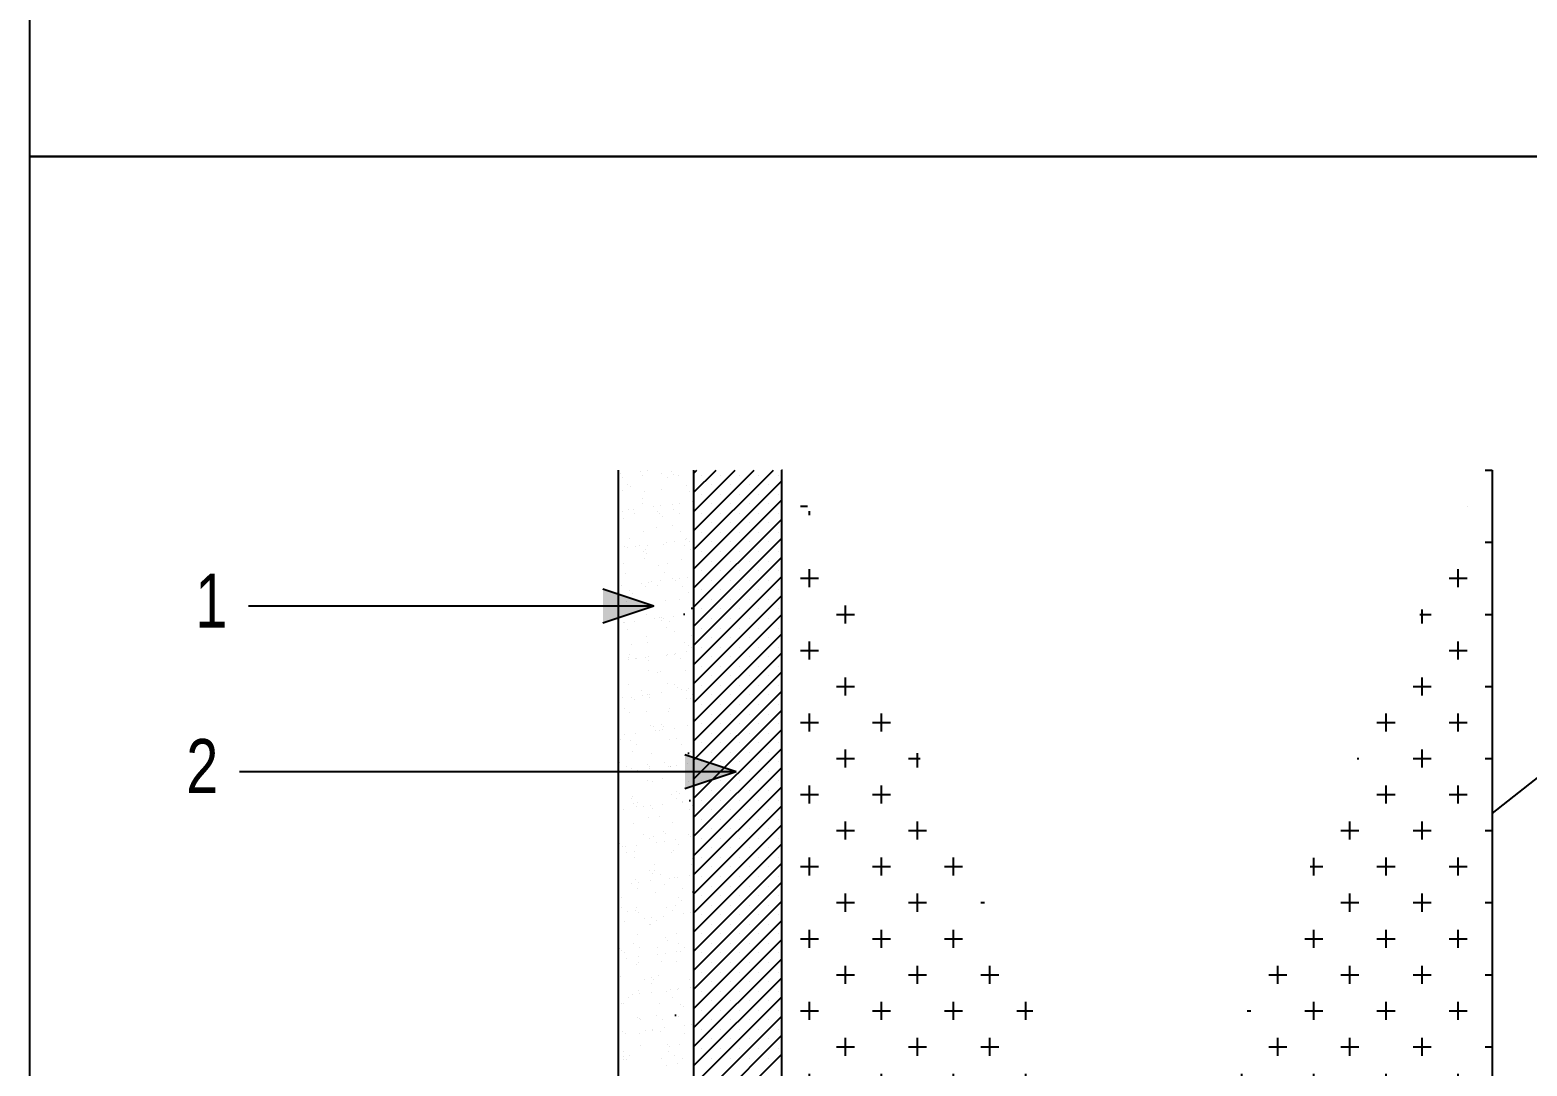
# Model space of a CAD drawing. Header units: millimetres. Extents: x 1051 to 8955, y -738 to 4312.
# Drawn here: x 2607.4 to 2776.7, y 1890.7 to 2007.8 of the extents above; entities that cross this region are included whole.
import ezdxf

# ---------------------------------------------------------------- set-up
doc = ezdxf.new("R2010")
doc.units = ezdxf.units.MM
doc.linetypes.add('DASHED', pattern=[19.05, 12.7, -6.35])
doc.linetypes.add('SOLID_LINE', pattern=[0])
for name, color, linetype in [('AHAT', 3, 'Continuous'), ('KIRMIM', 1, 'Continuous'), ('MIMARI', 2, 'SOLID_LINE'), ('YAZI', 8, 'Continuous')]:
    doc.layers.add(name, color=color, linetype=linetype)
doc.styles.add('2', font='wturkce.shx', dxfattribs={"height": 0.2})

msp = doc.modelspace()

# ---------------------------------------------------------------- hatches: boundary and pattern name
at = {"layer": 'AHAT', "linetype": 'Continuous'}
h = msp.add_hatch(dxfattribs=at)
h.set_pattern_fill('AR-SAND,_I', color=256, scale=8.148699, style=2)
h.set_pattern_definition([(37.5, (-3800.01, -810.432), (-0.513314, 15.701106), [0, -12.386022, 0, -13.852788, 0, -13.241635]), (7.5, (-3800.01, -810.432), (14.42138, 22.99682), [0, -6.681933, 0, -11.163717, 0, -4.278067]), (327.5, (-3810.033, -810.432), (25.376204, 0.046114), [0, -4.07435, 0, -14.667658, 0, -19.149442]), (317.5, (-3810.033, -810.432), (24.49602, 7.151914), [0, -2.037175, 0, -9.615464, 0, -11.000743])])
edge = h.paths.add_edge_path()
edge.add_line((2673.89, 1782.02), (2682.42, 1782.02))
edge.add_line((2665.54, 1791.77), (2665.54, 1782.02))
edge.add_line((2665.54, 1791.77), (2673.89, 1791.77))
edge.add_line((2673.89, 1966.67), (2682.42, 1966.67))
edge.add_line((2665.54, 1782.02), (2673.89, 1782.02))
edge.add_line((2673.89, 1966.67), (2673.89, 1782.02))
edge.add_line((2682.42, 1966.67), (2682.42, 1782.25))
at = {"layer": 'KIRMIM', "linetype": 'Continuous'}
h = msp.add_hatch(dxfattribs=at)
h.set_pattern_fill('CROSS,_I', color=256, scale=16.297397, style=2)
h.set_pattern_definition([(0, (-3800.01, -816.589), (4.0743493, 4.0743493), [2.0371747, -6.111524]), (90, (-3798.9914, -817.6075), (-4.0743493, 4.0743493), [2.0371747, -6.111524])])
edge = h.paths.add_edge_path()
edge.add_line((2772.73, 1960.51), (2772.73, 1780.62))
edge.add_line((2692.36, 1960.51), (2692.36, 1776.09))
at = {"layer": 'MIMARI', "linetype": 'Continuous'}
for points in [[(2672.16, 1944.59), (2672.16, 1940.74), (2677.93, 1942.66)], [(2681.43, 1925.88), (2681.43, 1922.03), (2687.21, 1923.95)]]:
    msp.add_hatch(color=256, dxfattribs=at).paths.add_polyline_path(points)

# ---------------------------------------------------------------- linework, layer by layer
at = {"layer": 'AHAT', "linetype": 'Continuous'}
for q in [(2796.41, 1937.95), (2772.73, 1720.41)]:
    msp.add_line((2772.73, 1919.22), q, dxfattribs=at)
at = {"layer": 'KIRMIM', "linetype": 'DASHED', "ltscale": 100}
for p, q in [((2673.89, 1958.04), (2673.89, 1782.02)), ((2682.42, 1958.04), (2682.42, 1782.25))]:
    msp.add_line(p, q, dxfattribs=at)
at = {"layer": 'MIMARI', "linetype": 'Continuous'}
for p, q in [((2674.14, 1957.62), (2674.14, 1957.62)), ((2674.4, 1957.21), (2674.4, 1957.21)), ((2676.36, 1957.92), (2676.36, 1957.92)), ((2676.58, 1957.44), (2676.58, 1957.44)), ((2677.21, 1958.03), (2677.21, 1958.03)), ((2678.78, 1957.66), (2678.78, 1957.66)), ((2679.47, 1957.22), (2679.47, 1957.22)), ((2679.86, 1957.87), (2679.86, 1957.87)), ((2680.16, 1957.6), (2680.16, 1957.6)), ((2680.75, 1957.42), (2680.75, 1957.42)), ((2682.42, 1955.51), (2684.95, 1958.04)), ((2682.42, 1953.35), (2687.12, 1958.04)), ((2682.42, 1951.19), (2689.28, 1958.04)), ((2682.42, 1949.03), (2691.44, 1958.04)), ((2682.42, 1957.67), (2682.79, 1958.04)), ((2683.32, 1957.49), (2683.32, 1957.49)), ((2685.48, 1957.49), (2685.48, 1957.49)), ((2687.64, 1957.49), (2687.64, 1957.49)), ((2689.8, 1957.49), (2689.8, 1957.49)), ((2691.96, 1957.49), (2691.96, 1957.49)), ((2772.73, 1958.04), (2772.73, 1786.78)), ((2674.38, 1955.75), (2674.38, 1955.75)), ((2674.96, 1956.44), (2674.96, 1956.44)), ((2675.26, 1956.17), (2675.26, 1956.17)), ((2676.87, 1955.63), (2676.87, 1955.63)), ((2678.78, 1955.91), (2678.78, 1955.91)), ((2681.57, 1956.3), (2681.57, 1956.3)), ((2681.95, 1955.64), (2681.95, 1955.64)), ((2682.42, 1946.87), (2692.36, 1956.8)), ((2684.4, 1956.41), (2684.4, 1956.41)), ((2686.56, 1956.41), (2686.56, 1956.41)), ((2688.72, 1956.41), (2688.72, 1956.41)), ((2690.88, 1956.41), (2690.88, 1956.41)), ((2676.67, 1954.87), (2676.67, 1954.87)), ((2676.68, 1954.3), (2676.68, 1954.3)), ((2677.86, 1953.89), (2677.86, 1953.89)), ((2678.71, 1954.01), (2678.71, 1954.01)), ((2680.03, 1954.18), (2680.03, 1954.18)), ((2680.85, 1954.28), (2680.85, 1954.28)), ((2682.25, 1954.47), (2682.25, 1954.47)), ((2682.42, 1944.71), (2692.36, 1954.64)), ((2683.32, 1955.33), (2683.32, 1955.33)), ((2684.4, 1954.25), (2684.4, 1954.25)), ((2685.48, 1955.33), (2685.48, 1955.33)), ((2686.56, 1954.25), (2686.56, 1954.25)), ((2687.64, 1955.33), (2687.64, 1955.33)), ((2688.72, 1954.25), (2688.72, 1954.25)), ((2689.8, 1955.33), (2689.8, 1955.33)), ((2690.88, 1954.25), (2690.88, 1954.25)), ((2691.96, 1955.33), (2691.96, 1955.33)), ((2674.32, 1953.43), (2674.32, 1953.43)), ((2674.48, 1952.61), (2674.48, 1952.61)), ((2675.02, 1953.57), (2675.02, 1953.57)), ((2675.65, 1953.6), (2675.65, 1953.6)), ((2675.71, 1953.13), (2675.71, 1953.13)), ((2678.3, 1953.38), (2678.3, 1953.38)), ((2678.6, 1953.11), (2678.6, 1953.11)), ((2678.89, 1952.77), (2678.89, 1952.77)), ((2680.1, 1953.58), (2680.1, 1953.58)), ((2680.79, 1953.14), (2680.79, 1953.14)), ((2682.42, 1942.55), (2692.36, 1952.48)), ((2683.32, 1953.17), (2683.32, 1953.17)), ((2684.4, 1952.09), (2684.4, 1952.09)), ((2685.48, 1953.17), (2685.48, 1953.17)), ((2686.56, 1952.09), (2686.56, 1952.09)), ((2687.64, 1953.17), (2687.64, 1953.17)), ((2688.72, 1952.09), (2688.72, 1952.09)), ((2689.8, 1953.17), (2689.8, 1953.17)), ((2690.88, 1952.09), (2690.88, 1952.09)), ((2691.96, 1953.17), (2691.96, 1953.17)), ((2675.12, 1950.38), (2675.12, 1950.38)), ((2676.79, 1951.16), (2676.79, 1951.16)), ((2678.19, 1951.55), (2678.19, 1951.55)), ((2680.01, 1951.81), (2680.01, 1951.81)), ((2680.95, 1951.14), (2680.95, 1951.14)), ((2683.32, 1951.01), (2683.32, 1951.01)), ((2685.48, 1951.01), (2685.48, 1951.01)), ((2687.64, 1951.01), (2687.64, 1951.01)), ((2689.8, 1951.01), (2689.8, 1951.01)), ((2691.96, 1951.01), (2691.96, 1951.01)), ((2674.59, 1949.47), (2674.59, 1949.47)), ((2674.98, 1949.29), (2674.98, 1949.29)), ((2675.82, 1949.41), (2675.82, 1949.41)), ((2676.34, 1949.49), (2676.34, 1949.49)), ((2676.74, 1948.89), (2676.74, 1948.89)), ((2677.03, 1949.05), (2677.03, 1949.05)), ((2677.15, 1949.58), (2677.15, 1949.58)), ((2678.99, 1949.63), (2678.99, 1949.63)), ((2679.36, 1949.87), (2679.36, 1949.87)), ((2680.21, 1949.98), (2680.21, 1949.98)), ((2681.42, 1949.5), (2681.42, 1949.5)), ((2681.54, 1950.16), (2681.54, 1950.16)), ((2681.64, 1950.32), (2681.64, 1950.32)), ((2681.94, 1950.04), (2681.94, 1950.04)), ((2682.1, 1949.06), (2682.1, 1949.06)), ((2682.42, 1940.38), (2692.36, 1950.32)), ((2683.32, 1948.85), (2683.32, 1948.85)), ((2684.4, 1949.93), (2684.4, 1949.93)), ((2685.48, 1948.85), (2685.48, 1948.85)), ((2686.56, 1949.93), (2686.56, 1949.93)), ((2687.64, 1948.85), (2687.64, 1948.85)), ((2688.72, 1949.93), (2688.72, 1949.93)), ((2689.8, 1948.85), (2689.8, 1948.85)), ((2690.88, 1949.93), (2690.88, 1949.93)), ((2691.96, 1948.85), (2691.96, 1948.85)), ((2674.43, 1947.46), (2674.43, 1947.46)), ((2676.89, 1948.02), (2676.89, 1948.02)), ((2677.04, 1948.61), (2677.04, 1948.61)), ((2678.46, 1947.32), (2678.46, 1947.32)), ((2679.5, 1947.47), (2679.5, 1947.47)), ((2681.06, 1948), (2681.06, 1948)), ((2682.42, 1938.22), (2692.36, 1948.16)), ((2684.4, 1947.77), (2684.4, 1947.77)), ((2686.56, 1947.77), (2686.56, 1947.77)), ((2688.72, 1947.77), (2688.72, 1947.77)), ((2690.88, 1947.77), (2690.88, 1947.77)), ((2674.69, 1946.33), (2674.69, 1946.33)), ((2677.33, 1945.38), (2677.33, 1945.38)), ((2677.66, 1945.41), (2677.66, 1945.41)), ((2678.65, 1945.56), (2678.65, 1945.56)), ((2679.09, 1946.49), (2679.09, 1946.49)), ((2680.08, 1945.83), (2680.08, 1945.83)), ((2680.38, 1945.55), (2680.38, 1945.55)), ((2680.87, 1945.85), (2680.87, 1945.85)), ((2681.71, 1945.96), (2681.71, 1945.96)), ((2682.42, 1936.06), (2692.36, 1946)), ((2683.32, 1946.69), (2683.32, 1946.69)), ((2684.4, 1945.6), (2684.4, 1945.6)), ((2685.48, 1946.69), (2685.48, 1946.69)), ((2686.56, 1945.6), (2686.56, 1945.6)), ((2687.64, 1946.69), (2687.64, 1946.69)), ((2688.72, 1945.6), (2688.72, 1945.6)), ((2689.8, 1946.69), (2689.8, 1946.69)), ((2690.88, 1945.6), (2690.88, 1945.6)), ((2691.96, 1946.69), (2691.96, 1946.69)), ((2677.93, 1942.66), (2672.16, 1944.59)), ((2674.27, 1944.98), (2674.27, 1944.98)), ((2675.18, 1944.4), (2675.18, 1944.4)), ((2675.48, 1944.12), (2675.48, 1944.12)), ((2676.48, 1945.27), (2676.48, 1945.27)), ((2676.99, 1944.88), (2676.99, 1944.88)), ((2678.34, 1944.97), (2678.34, 1944.97)), ((2681.16, 1944.86), (2681.16, 1944.86)), ((2681.8, 1944.25), (2681.8, 1944.25)), ((2682.42, 1933.9), (2692.36, 1943.84)), ((2683.32, 1944.52), (2683.32, 1944.52)), ((2685.48, 1944.52), (2685.48, 1944.52)), ((2687.64, 1944.52), (2687.64, 1944.52)), ((2689.8, 1944.52), (2689.8, 1944.52)), ((2691.96, 1944.52), (2691.96, 1944.52)), ((2677.93, 1942.66), (2632.07, 1942.66)), ((2677.93, 1942.66), (2672.16, 1940.74)), ((2674.79, 1943.19), (2674.79, 1943.19)), ((2675.74, 1943.38), (2675.74, 1943.38)), ((2676.9, 1942.82), (2676.9, 1942.82)), ((2679.19, 1943.35), (2679.19, 1943.35)), ((2680.82, 1943.39), (2680.82, 1943.39)), ((2683.32, 1942.36), (2683.32, 1942.36)), ((2684.4, 1943.44), (2684.4, 1943.44)), ((2685.48, 1942.36), (2685.48, 1942.36)), ((2686.56, 1943.44), (2686.56, 1943.44)), ((2687.64, 1942.36), (2687.64, 1942.36)), ((2688.72, 1943.44), (2688.72, 1943.44)), ((2689.8, 1942.36), (2689.8, 1942.36)), ((2690.88, 1943.44), (2690.88, 1943.44)), ((2691.96, 1942.36), (2691.96, 1942.36)), ((2673.9, 1941.32), (2673.9, 1941.32)), ((2674.44, 1940.78), (2674.44, 1940.78)), ((2674.59, 1940.88), (2674.59, 1940.88)), ((2675.77, 1940.96), (2675.77, 1940.96)), ((2677.09, 1941.74), (2677.09, 1941.74)), ((2677.98, 1941.25), (2677.98, 1941.25)), ((2678.52, 1941.34), (2678.52, 1941.34)), ((2678.82, 1941.06), (2678.82, 1941.06)), ((2678.83, 1941.36), (2678.83, 1941.36)), ((2678.97, 1941.32), (2678.97, 1941.32)), ((2679.66, 1940.89), (2679.66, 1940.89)), ((2680.15, 1941.54), (2680.15, 1941.54)), ((2681.26, 1941.72), (2681.26, 1941.72)), ((2682.37, 1941.83), (2682.37, 1941.83)), ((2682.42, 1931.74), (2692.36, 1941.68)), ((2684.4, 1941.28), (2684.4, 1941.28)), ((2686.56, 1941.28), (2686.56, 1941.28)), ((2688.72, 1941.28), (2688.72, 1941.28)), ((2690.88, 1941.28), (2690.88, 1941.28)), ((2673.92, 1939.63), (2673.92, 1939.63)), ((2674.9, 1940.05), (2674.9, 1940.05)), ((2677.06, 1939.3), (2677.06, 1939.3)), ((2677.2, 1938.59), (2677.2, 1938.59)), ((2679.3, 1940.21), (2679.3, 1940.21)), ((2680.24, 1939.76), (2680.24, 1939.76)), ((2681.36, 1938.57), (2681.36, 1938.57)), ((2682.13, 1939.31), (2682.13, 1939.31)), ((2682.42, 1929.58), (2692.36, 1939.52)), ((2683.32, 1940.2), (2683.32, 1940.2)), ((2684.4, 1939.12), (2684.4, 1939.12)), ((2685.48, 1940.2), (2685.48, 1940.2)), ((2686.56, 1939.12), (2686.56, 1939.12)), ((2687.64, 1940.2), (2687.64, 1940.2)), ((2688.72, 1939.12), (2688.72, 1939.12)), ((2689.8, 1940.2), (2689.8, 1940.2)), ((2690.88, 1939.12), (2690.88, 1939.12)), ((2691.96, 1940.2), (2691.96, 1940.2)), ((2675, 1936.91), (2675, 1936.91)), ((2675.21, 1937.23), (2675.21, 1937.23)), ((2675.34, 1938.33), (2675.34, 1938.33)), ((2676.96, 1936.85), (2676.96, 1936.85)), ((2677.27, 1936.94), (2677.27, 1936.94)), ((2679.4, 1937.07), (2679.4, 1937.07)), ((2679.48, 1937.23), (2679.48, 1937.23)), ((2680.29, 1937.24), (2680.29, 1937.24)), ((2680.33, 1937.34), (2680.33, 1937.34)), ((2681.66, 1937.51), (2681.66, 1937.51)), ((2681.86, 1938.28), (2681.86, 1938.28)), ((2682.16, 1938), (2682.16, 1938)), ((2682.42, 1927.42), (2692.36, 1937.36)), ((2683.32, 1938.04), (2683.32, 1938.04)), ((2684.4, 1936.96), (2684.4, 1936.96)), ((2685.48, 1938.04), (2685.48, 1938.04)), ((2686.56, 1936.96), (2686.56, 1936.96)), ((2687.64, 1938.04), (2687.64, 1938.04)), ((2688.72, 1936.96), (2688.72, 1936.96)), ((2689.8, 1938.04), (2689.8, 1938.04)), ((2690.88, 1936.96), (2690.88, 1936.96)), ((2691.96, 1938.04), (2691.96, 1938.04)), ((2675.1, 1936.65), (2675.1, 1936.65)), ((2675.9, 1936.8), (2675.9, 1936.8)), ((2675.95, 1936.76), (2675.95, 1936.76)), ((2677.26, 1936.57), (2677.26, 1936.57)), ((2677.3, 1935.45), (2677.3, 1935.45)), ((2678.38, 1935.22), (2678.38, 1935.22)), ((2678.68, 1935.27), (2678.68, 1935.27)), ((2680.98, 1936.81), (2680.98, 1936.81)), ((2681.47, 1935.43), (2681.47, 1935.43)), ((2682.42, 1925.26), (2692.36, 1935.2)), ((2683.32, 1935.88), (2683.32, 1935.88)), ((2685.48, 1935.88), (2685.48, 1935.88)), ((2687.64, 1935.88), (2687.64, 1935.88)), ((2689.8, 1935.88), (2689.8, 1935.88)), ((2691.96, 1935.88), (2691.96, 1935.88)), ((2675.1, 1933.77), (2675.1, 1933.77)), ((2679.5, 1933.93), (2679.5, 1933.93)), ((2680.3, 1933.79), (2680.3, 1933.79)), ((2680.6, 1933.51), (2680.6, 1933.51)), ((2683.32, 1933.72), (2683.32, 1933.72)), ((2684.4, 1934.8), (2684.4, 1934.8)), ((2685.48, 1933.72), (2685.48, 1933.72)), ((2686.56, 1934.8), (2686.56, 1934.8)), ((2687.64, 1933.72), (2687.64, 1933.72)), ((2688.72, 1934.8), (2688.72, 1934.8)), ((2689.8, 1933.72), (2689.8, 1933.72)), ((2690.88, 1934.8), (2690.88, 1934.8)), ((2691.96, 1933.72), (2691.96, 1933.72)), ((2674.39, 1932.34), (2674.39, 1932.34)), ((2675.4, 1932.36), (2675.4, 1932.36)), ((2675.7, 1932.08), (2675.7, 1932.08)), ((2676.53, 1933.15), (2676.53, 1933.15)), ((2676.6, 1932.63), (2676.6, 1932.63)), ((2677.22, 1932.72), (2677.22, 1932.72)), ((2677.4, 1932.31), (2677.4, 1932.31)), ((2677.45, 1932.74), (2677.45, 1932.74)), ((2678.77, 1932.92), (2678.77, 1932.92)), ((2680.99, 1933.21), (2680.99, 1933.21)), ((2681.57, 1932.29), (2681.57, 1932.29)), ((2681.61, 1933.16), (2681.61, 1933.16)), ((2681.84, 1933.32), (2681.84, 1933.32)), ((2682.02, 1932.21), (2682.02, 1932.21)), ((2682.29, 1932.72), (2682.29, 1932.72)), ((2682.42, 1923.1), (2692.36, 1933.03)), ((2684.4, 1932.64), (2684.4, 1932.64)), ((2686.56, 1932.64), (2686.56, 1932.64)), ((2688.72, 1932.64), (2688.72, 1932.64)), ((2690.88, 1932.64), (2690.88, 1932.64)), ((2674.62, 1931.13), (2674.62, 1931.13)), ((2675.2, 1930.63), (2675.2, 1930.63)), ((2677.12, 1930.78), (2677.12, 1930.78)), ((2679.6, 1930.79), (2679.6, 1930.79)), ((2679.69, 1931.14), (2679.69, 1931.14)), ((2682.42, 1920.94), (2692.36, 1930.87)), ((2683.32, 1931.56), (2683.32, 1931.56)), ((2684.4, 1930.48), (2684.4, 1930.48)), ((2685.48, 1931.56), (2685.48, 1931.56)), ((2686.56, 1930.48), (2686.56, 1930.48)), ((2687.64, 1931.56), (2687.64, 1931.56)), ((2688.72, 1930.48), (2688.72, 1930.48)), ((2689.8, 1931.56), (2689.8, 1931.56)), ((2690.88, 1930.48), (2690.88, 1930.48)), ((2691.96, 1931.56), (2691.96, 1931.56)), ((2677.5, 1929.17), (2677.5, 1929.17)), ((2677.85, 1929.07), (2677.85, 1929.07)), ((2678.1, 1928.61), (2678.1, 1928.61)), ((2678.53, 1928.63), (2678.53, 1928.63)), ((2678.74, 1929.29), (2678.74, 1929.29)), ((2678.95, 1928.72), (2678.95, 1928.72)), ((2679.04, 1929.02), (2679.04, 1929.02)), ((2680.28, 1928.89), (2680.28, 1928.89)), ((2681.67, 1929.15), (2681.67, 1929.15)), ((2682.42, 1918.78), (2692.36, 1928.71)), ((2683.32, 1929.4), (2683.32, 1929.4)), ((2685.48, 1929.4), (2685.48, 1929.4)), ((2687.64, 1929.4), (2687.64, 1929.4)), ((2689.8, 1929.4), (2689.8, 1929.4)), ((2691.96, 1929.4), (2691.96, 1929.4)), ((2674.14, 1927.59), (2674.14, 1927.59)), ((2674.56, 1928.14), (2674.56, 1928.14)), ((2675.31, 1927.49), (2675.31, 1927.49)), ((2675.89, 1928.32), (2675.89, 1928.32)), ((2675.93, 1927.05), (2675.93, 1927.05)), ((2679.71, 1927.65), (2679.71, 1927.65)), ((2680.46, 1927.72), (2680.46, 1927.72)), ((2681.01, 1927.06), (2681.01, 1927.06)), ((2683.32, 1927.24), (2683.32, 1927.24)), ((2684.4, 1928.32), (2684.4, 1928.32)), ((2685.48, 1927.24), (2685.48, 1927.24)), ((2686.56, 1928.32), (2686.56, 1928.32)), ((2687.64, 1927.24), (2687.64, 1927.24)), ((2688.72, 1928.32), (2688.72, 1928.32)), ((2689.8, 1927.24), (2689.8, 1927.24)), ((2690.88, 1928.32), (2690.88, 1928.32)), ((2691.96, 1927.24), (2691.96, 1927.24)), ((2674.09, 1924.98), (2674.09, 1924.98)), ((2675.56, 1926.29), (2675.56, 1926.29)), ((2677.61, 1926.03), (2677.61, 1926.03)), ((2679.16, 1924.99), (2679.16, 1924.99)), ((2687.21, 1923.95), (2681.43, 1925.88)), ((2681.78, 1926.01), (2681.78, 1926.01)), ((2682.08, 1926.23), (2682.08, 1926.23)), ((2682.38, 1925.96), (2682.38, 1925.96)), ((2682.42, 1916.62), (2692.36, 1926.55)), ((2683.32, 1925.08), (2683.32, 1925.08)), ((2684.4, 1926.16), (2684.4, 1926.16)), ((2685.48, 1925.08), (2685.48, 1925.08)), ((2686.56, 1926.16), (2686.56, 1926.16)), ((2687.64, 1925.08), (2687.64, 1925.08)), ((2688.72, 1926.16), (2688.72, 1926.16)), ((2689.8, 1925.08), (2689.8, 1925.08)), ((2690.88, 1926.16), (2690.88, 1926.16)), ((2691.96, 1925.08), (2691.96, 1925.08)), ((2687.21, 1923.95), (2631.05, 1923.95)), ((2674.78, 1924.54), (2674.78, 1924.54)), ((2675.22, 1924.01), (2675.22, 1924.01)), ((2675.41, 1924.35), (2675.41, 1924.35)), ((2676.07, 1924.12), (2676.07, 1924.12)), ((2677.18, 1924.8), (2677.18, 1924.8)), ((2677.39, 1924.29), (2677.39, 1924.29)), ((2677.48, 1924.53), (2677.48, 1924.53)), ((2679.61, 1924.59), (2679.61, 1924.59)), ((2679.81, 1924.51), (2679.81, 1924.51)), ((2679.85, 1924.55), (2679.85, 1924.55)), ((2680.45, 1924.7), (2680.45, 1924.7)), ((2687.21, 1923.95), (2681.43, 1922.03)), ((2681.78, 1924.87), (2681.78, 1924.87)), ((2682.42, 1914.46), (2692.36, 1924.39)), ((2684.4, 1924), (2684.4, 1924)), ((2686.56, 1924), (2686.56, 1924)), ((2688.72, 1924), (2688.72, 1924)), ((2690.88, 1924), (2690.88, 1924)), ((2674, 1921.8), (2674, 1921.8)), ((2677.25, 1922.97), (2677.25, 1922.97)), ((2677.71, 1922.89), (2677.71, 1922.89)), ((2678.9, 1923.23), (2678.9, 1923.23)), ((2680.52, 1921.74), (2680.52, 1921.74)), ((2681.88, 1922.87), (2681.88, 1922.87)), ((2682.32, 1922.98), (2682.32, 1922.98)), ((2682.42, 1912.29), (2692.36, 1922.23)), ((2683.32, 1922.92), (2683.32, 1922.92)), ((2684.4, 1921.84), (2684.4, 1921.84)), ((2685.48, 1922.92), (2685.48, 1922.92)), ((2686.56, 1921.84), (2686.56, 1921.84)), ((2687.64, 1922.92), (2687.64, 1922.92)), ((2688.72, 1921.84), (2688.72, 1921.84)), ((2689.8, 1922.92), (2689.8, 1922.92)), ((2690.88, 1921.84), (2690.88, 1921.84)), ((2691.96, 1922.92), (2691.96, 1922.92)), ((2675.4, 1920.9), (2675.4, 1920.9)), ((2675.51, 1921.21), (2675.51, 1921.21)), ((2675.62, 1920.31), (2675.62, 1920.31)), ((2675.92, 1920.04), (2675.92, 1920.04)), ((2676.09, 1920.46), (2676.09, 1920.46)), ((2676.72, 1919.99), (2676.72, 1919.99)), ((2677.57, 1920.1), (2677.57, 1920.1)), ((2678.89, 1920.27), (2678.89, 1920.27)), ((2679.91, 1921.37), (2679.91, 1921.37)), ((2680.48, 1920.91), (2680.48, 1920.91)), ((2680.82, 1921.47), (2680.82, 1921.47)), ((2681.11, 1920.56), (2681.11, 1920.56)), ((2681.17, 1920.47), (2681.17, 1920.47)), ((2681.96, 1920.68), (2681.96, 1920.68)), ((2682.24, 1920.17), (2682.24, 1920.17)), ((2682.42, 1910.13), (2692.36, 1920.07)), ((2683.32, 1920.76), (2683.32, 1920.76)), ((2685.48, 1920.76), (2685.48, 1920.76)), ((2687.64, 1920.76), (2687.64, 1920.76)), ((2689.8, 1920.76), (2689.8, 1920.76)), ((2691.96, 1920.76), (2691.96, 1920.76)), ((2674.51, 1919.7), (2674.51, 1919.7)), ((2677.34, 1918.74), (2677.34, 1918.74)), ((2677.81, 1919.75), (2677.81, 1919.75)), ((2678.57, 1918.89), (2678.57, 1918.89)), ((2680.02, 1918.23), (2680.02, 1918.23)), ((2681.98, 1919.73), (2681.98, 1919.73)), ((2683.32, 1918.6), (2683.32, 1918.6)), ((2684.4, 1919.68), (2684.4, 1919.68)), ((2685.48, 1918.6), (2685.48, 1918.6)), ((2686.56, 1919.68), (2686.56, 1919.68)), ((2687.64, 1918.6), (2687.64, 1918.6)), ((2688.72, 1919.68), (2688.72, 1919.68)), ((2689.8, 1918.6), (2689.8, 1918.6)), ((2690.88, 1919.68), (2690.88, 1919.68)), ((2691.96, 1918.6), (2691.96, 1918.6)), ((2675.61, 1918.07), (2675.61, 1918.07)), ((2676.72, 1916.82), (2676.72, 1916.82)), ((2677.91, 1916.61), (2677.91, 1916.61)), ((2678.96, 1917.25), (2678.96, 1917.25)), ((2679.26, 1916.98), (2679.26, 1916.98)), ((2681.8, 1916.83), (2681.8, 1916.83)), ((2682.08, 1916.59), (2682.08, 1916.59)), ((2682.42, 1907.97), (2692.36, 1917.91)), ((2684.4, 1917.52), (2684.4, 1917.52)), ((2686.56, 1917.52), (2686.56, 1917.52)), ((2688.72, 1917.52), (2688.72, 1917.52)), ((2690.88, 1917.52), (2690.88, 1917.52)), ((2674.07, 1915.82), (2674.07, 1915.82)), ((2674.37, 1915.55), (2674.37, 1915.55)), ((2674.68, 1915.5), (2674.68, 1915.5)), ((2675.72, 1914.93), (2675.72, 1914.93)), ((2676.01, 1915.67), (2676.01, 1915.67)), ((2677.41, 1916.38), (2677.41, 1916.38)), ((2678.22, 1915.96), (2678.22, 1915.96)), ((2679.07, 1916.08), (2679.07, 1916.08)), ((2680.12, 1915.09), (2680.12, 1915.09)), ((2680.4, 1916.25), (2680.4, 1916.25)), ((2680.68, 1915.68), (2680.68, 1915.68)), ((2682.42, 1905.81), (2692.36, 1915.75)), ((2683.32, 1916.43), (2683.32, 1916.43)), ((2684.4, 1915.35), (2684.4, 1915.35)), ((2685.48, 1916.43), (2685.48, 1916.43)), ((2686.56, 1915.35), (2686.56, 1915.35)), ((2687.64, 1916.43), (2687.64, 1916.43)), ((2688.72, 1915.35), (2688.72, 1915.35)), ((2689.8, 1916.43), (2689.8, 1916.43)), ((2690.88, 1915.35), (2690.88, 1915.35)), ((2691.96, 1916.43), (2691.96, 1916.43)), ((2674.81, 1914.8), (2674.81, 1914.8)), ((2675.78, 1914.25), (2675.78, 1914.25)), ((2678.02, 1913.47), (2678.02, 1913.47)), ((2679.88, 1914.81), (2679.88, 1914.81)), ((2682.19, 1913.45), (2682.19, 1913.45)), ((2682.3, 1914.19), (2682.3, 1914.19)), ((2682.42, 1903.65), (2692.36, 1913.59)), ((2683.32, 1914.27), (2683.32, 1914.27)), ((2684.4, 1913.19), (2684.4, 1913.19)), ((2685.48, 1914.27), (2685.48, 1914.27)), ((2686.56, 1913.19), (2686.56, 1913.19)), ((2687.64, 1914.27), (2687.64, 1914.27)), ((2688.72, 1913.19), (2688.72, 1913.19)), ((2689.8, 1914.27), (2689.8, 1914.27)), ((2690.88, 1913.19), (2690.88, 1913.19)), ((2691.96, 1914.27), (2691.96, 1914.27)), ((2675.82, 1911.79), (2675.82, 1911.79)), ((2676.19, 1911.48), (2676.19, 1911.48)), ((2677.41, 1912.76), (2677.41, 1912.76)), ((2677.51, 1911.65), (2677.51, 1911.65)), ((2677.71, 1912.48), (2677.71, 1912.48)), ((2678.04, 1912.74), (2678.04, 1912.74)), ((2678.72, 1912.3), (2678.72, 1912.3)), ((2679.73, 1911.94), (2679.73, 1911.94)), ((2680.22, 1911.95), (2680.22, 1911.95)), ((2680.57, 1912.05), (2680.57, 1912.05)), ((2681.9, 1912.23), (2681.9, 1912.23)), ((2682.42, 1901.49), (2692.36, 1911.43)), ((2683.32, 1912.11), (2683.32, 1912.11)), ((2685.48, 1912.11), (2685.48, 1912.11)), ((2687.64, 1912.11), (2687.64, 1912.11)), ((2689.8, 1912.11), (2689.8, 1912.11)), ((2691.96, 1912.11), (2691.96, 1912.11)), ((2674.22, 1909.75), (2674.22, 1909.75)), ((2675.34, 1911.37), (2675.34, 1911.37)), ((2676.12, 1910.72), (2676.12, 1910.72)), ((2678.12, 1910.33), (2678.12, 1910.33)), ((2679.12, 1911.19), (2679.12, 1911.19)), ((2681.2, 1910.73), (2681.2, 1910.73)), ((2682.29, 1910.31), (2682.29, 1910.31)), ((2683.32, 1909.95), (2683.32, 1909.95)), ((2684.4, 1911.03), (2684.4, 1911.03)), ((2685.48, 1909.95), (2685.48, 1909.95)), ((2686.56, 1911.03), (2686.56, 1911.03)), ((2687.64, 1909.95), (2687.64, 1909.95)), ((2688.72, 1911.03), (2688.72, 1911.03)), ((2689.8, 1909.95), (2689.8, 1909.95)), ((2690.88, 1911.03), (2690.88, 1911.03)), ((2691.96, 1909.95), (2691.96, 1909.95)), ((2674.28, 1908.65), (2674.28, 1908.65)), ((2674.96, 1908.21), (2674.96, 1908.21)), ((2675.85, 1908.27), (2675.85, 1908.27)), ((2675.92, 1908.65), (2675.92, 1908.65)), ((2679.35, 1908.66), (2679.35, 1908.66)), ((2680.04, 1908.22), (2680.04, 1908.22)), ((2680.32, 1908.8), (2680.32, 1908.8)), ((2680.75, 1909.7), (2680.75, 1909.7)), ((2681.05, 1909.42), (2681.05, 1909.42)), ((2682.42, 1899.33), (2692.36, 1909.27)), ((2684.4, 1908.87), (2684.4, 1908.87)), ((2686.56, 1908.87), (2686.56, 1908.87)), ((2688.72, 1908.87), (2688.72, 1908.87)), ((2690.88, 1908.87), (2690.88, 1908.87)), ((2673.96, 1907.14), (2673.96, 1907.14)), ((2674.63, 1907.05), (2674.63, 1907.05)), ((2676.15, 1907.99), (2676.15, 1907.99)), ((2676.84, 1907.34), (2676.84, 1907.34)), ((2677.44, 1906.63), (2677.44, 1906.63)), ((2677.56, 1906.69), (2677.56, 1906.69)), ((2677.69, 1907.46), (2677.69, 1907.46)), ((2678.22, 1907.19), (2678.22, 1907.19)), ((2679.02, 1907.63), (2679.02, 1907.63)), ((2681.23, 1907.92), (2681.23, 1907.92)), ((2682.08, 1908.03), (2682.08, 1908.03)), ((2682.39, 1907.17), (2682.39, 1907.17)), ((2682.42, 1897.17), (2692.36, 1907.11)), ((2683.32, 1907.79), (2683.32, 1907.79)), ((2684.4, 1906.71), (2684.4, 1906.71)), ((2685.48, 1907.79), (2685.48, 1907.79)), ((2686.56, 1906.71), (2686.56, 1906.71)), ((2687.64, 1907.79), (2687.64, 1907.79)), ((2688.72, 1906.71), (2688.72, 1906.71)), ((2689.8, 1907.79), (2689.8, 1907.79)), ((2690.88, 1906.71), (2690.88, 1906.71)), ((2691.96, 1907.79), (2691.96, 1907.79)), ((2676.02, 1905.51), (2676.02, 1905.51)), ((2679.19, 1905.21), (2679.19, 1905.21)), ((2679.49, 1904.93), (2679.49, 1904.93)), ((2680.43, 1905.66), (2680.43, 1905.66)), ((2682.42, 1895.01), (2692.36, 1904.94)), ((2683.32, 1905.63), (2683.32, 1905.63)), ((2685.48, 1905.63), (2685.48, 1905.63)), ((2687.64, 1905.63), (2687.64, 1905.63)), ((2689.8, 1905.63), (2689.8, 1905.63)), ((2691.96, 1905.63), (2691.96, 1905.63)), ((2674.06, 1904), (2674.06, 1904)), ((2674.29, 1903.78), (2674.29, 1903.78)), ((2674.59, 1903.5), (2674.59, 1903.5)), ((2675.59, 1904.57), (2675.59, 1904.57)), ((2676.13, 1903.03), (2676.13, 1903.03)), ((2676.28, 1904.13), (2676.28, 1904.13)), ((2678.33, 1904.05), (2678.33, 1904.05)), ((2678.34, 1903.32), (2678.34, 1903.32)), ((2679.19, 1903.43), (2679.19, 1903.43)), ((2680.52, 1903.61), (2680.52, 1903.61)), ((2680.67, 1904.58), (2680.67, 1904.58)), ((2680.91, 1903.63), (2680.91, 1903.63)), ((2681.36, 1904.14), (2681.36, 1904.14)), ((2683.32, 1903.47), (2683.32, 1903.47)), ((2684.4, 1904.55), (2684.4, 1904.55)), ((2685.48, 1903.47), (2685.48, 1903.47)), ((2686.56, 1904.55), (2686.56, 1904.55)), ((2687.64, 1903.47), (2687.64, 1903.47)), ((2688.72, 1904.55), (2688.72, 1904.55)), ((2689.8, 1903.47), (2689.8, 1903.47)), ((2690.88, 1904.55), (2690.88, 1904.55)), ((2691.96, 1903.47), (2691.96, 1903.47)), ((2673.96, 1902.74), (2673.96, 1902.74)), ((2674.81, 1902.86), (2674.81, 1902.86)), ((2676.01, 1902.2), (2676.01, 1902.2)), ((2676.13, 1902.37), (2676.13, 1902.37)), ((2678.76, 1902.55), (2678.76, 1902.55)), ((2680.53, 1902.52), (2680.53, 1902.52)), ((2682.42, 1892.85), (2692.36, 1902.78)), ((2683.32, 1901.31), (2683.32, 1901.31)), ((2684.4, 1902.39), (2684.4, 1902.39)), ((2685.48, 1901.31), (2685.48, 1901.31)), ((2686.56, 1902.39), (2686.56, 1902.39)), ((2687.64, 1901.31), (2687.64, 1901.31)), ((2688.72, 1902.39), (2688.72, 1902.39)), ((2689.8, 1901.31), (2689.8, 1901.31)), ((2690.88, 1902.39), (2690.88, 1902.39)), ((2691.96, 1901.31), (2691.96, 1901.31)), ((2674.16, 1900.86), (2674.16, 1900.86)), ((2676.91, 1900.49), (2676.91, 1900.49)), ((2677.6, 1900.05), (2677.6, 1900.05)), ((2677.63, 1900.72), (2677.63, 1900.72)), ((2677.93, 1900.44), (2677.93, 1900.44)), ((2678.43, 1900.91), (2678.43, 1900.91)), ((2681.99, 1900.5), (2681.99, 1900.5)), ((2682.02, 1899.59), (2682.02, 1899.59)), ((2682.42, 1890.69), (2692.36, 1900.62)), ((2684.4, 1900.23), (2684.4, 1900.23)), ((2686.56, 1900.23), (2686.56, 1900.23)), ((2688.72, 1900.23), (2688.72, 1900.23)), ((2690.88, 1900.23), (2690.88, 1900.23)), ((2675, 1898.46), (2675, 1898.46)), ((2675.46, 1898.72), (2675.46, 1898.72)), ((2676.23, 1899.23), (2676.23, 1899.23)), ((2676.31, 1898.83), (2676.31, 1898.83)), ((2677.63, 1899.01), (2677.63, 1899.01)), ((2679.35, 1899.14), (2679.35, 1899.14)), ((2679.85, 1899.3), (2679.85, 1899.3)), ((2680.07, 1898.47), (2680.07, 1898.47)), ((2680.63, 1899.38), (2680.63, 1899.38)), ((2680.7, 1899.41), (2680.7, 1899.41)), ((2682.42, 1888.53), (2692.36, 1898.46)), ((2683.32, 1899.15), (2683.32, 1899.15)), ((2684.4, 1898.07), (2684.4, 1898.07)), ((2685.48, 1899.15), (2685.48, 1899.15)), ((2686.56, 1898.07), (2686.56, 1898.07)), ((2687.64, 1899.15), (2687.64, 1899.15)), ((2688.72, 1898.07), (2688.72, 1898.07)), ((2689.8, 1899.15), (2689.8, 1899.15)), ((2690.88, 1898.07), (2690.88, 1898.07)), ((2691.96, 1899.15), (2691.96, 1899.15)), ((2674.26, 1897.72), (2674.26, 1897.72)), ((2674.45, 1897.71), (2674.45, 1897.71)), ((2676.07, 1896.22), (2676.07, 1896.22)), ((2678.23, 1896.41), (2678.23, 1896.41)), ((2678.53, 1897.77), (2678.53, 1897.77)), ((2680.73, 1896.24), (2680.73, 1896.24)), ((2680.97, 1897.66), (2680.97, 1897.66)), ((2681.27, 1897.38), (2681.27, 1897.38)), ((2682.42, 1886.37), (2692.36, 1896.3)), ((2683.32, 1896.99), (2683.32, 1896.99)), ((2685.48, 1896.99), (2685.48, 1896.99)), ((2687.64, 1896.99), (2687.64, 1896.99)), ((2689.8, 1896.99), (2689.8, 1896.99)), ((2691.96, 1896.99), (2691.96, 1896.99)), ((2674.37, 1894.58), (2674.37, 1894.58)), ((2676.33, 1896.09), (2676.33, 1896.09)), ((2676.37, 1895.95), (2676.37, 1895.95)), ((2676.96, 1894.7), (2676.96, 1894.7)), ((2677.79, 1894.65), (2677.79, 1894.65)), ((2677.81, 1894.81), (2677.81, 1894.81)), ((2678.63, 1894.63), (2678.63, 1894.63)), ((2678.91, 1895.97), (2678.91, 1895.97)), ((2679.14, 1894.99), (2679.14, 1894.99)), ((2681.35, 1895.28), (2681.35, 1895.28)), ((2682.2, 1895.39), (2682.2, 1895.39)), ((2683.32, 1894.83), (2683.32, 1894.83)), ((2684.4, 1895.91), (2684.4, 1895.91)), ((2685.48, 1894.83), (2685.48, 1894.83)), ((2686.56, 1895.91), (2686.56, 1895.91)), ((2687.64, 1894.83), (2687.64, 1894.83)), ((2688.72, 1895.91), (2688.72, 1895.91)), ((2689.8, 1894.83), (2689.8, 1894.83)), ((2690.88, 1895.91), (2690.88, 1895.91)), ((2691.96, 1894.83), (2691.96, 1894.83)), ((2674.75, 1894.41), (2674.75, 1894.41)), ((2676.31, 1894.38), (2676.31, 1894.38)), ((2676.43, 1892.95), (2676.43, 1892.95)), ((2679.41, 1893.16), (2679.41, 1893.16)), ((2679.71, 1892.89), (2679.71, 1892.89)), ((2680.84, 1893.1), (2680.84, 1893.1)), ((2681.39, 1894.39), (2681.39, 1894.39)), ((2682.42, 1884.2), (2692.36, 1894.14)), ((2684.4, 1893.75), (2684.4, 1893.75)), ((2686.56, 1893.75), (2686.56, 1893.75)), ((2688.72, 1893.75), (2688.72, 1893.75)), ((2690.88, 1893.75), (2690.88, 1893.75)), ((2674.47, 1892.32), (2674.47, 1892.32)), ((2674.47, 1891.44), (2674.47, 1891.44)), ((2674.51, 1891.73), (2674.51, 1891.73)), ((2674.81, 1891.46), (2674.81, 1891.46)), ((2675.15, 1891.88), (2675.15, 1891.88)), ((2678.74, 1891.49), (2678.74, 1891.49)), ((2679.54, 1892.32), (2679.54, 1892.32)), ((2680.23, 1891.89), (2680.23, 1891.89)), ((2681.13, 1891.59), (2681.13, 1891.59)), ((2682.42, 1882.04), (2692.36, 1891.98)), ((2683.32, 1892.67), (2683.32, 1892.67)), ((2684.4, 1891.59), (2684.4, 1891.59)), ((2685.48, 1892.67), (2685.48, 1892.67)), ((2686.56, 1891.59), (2686.56, 1891.59)), ((2687.64, 1892.67), (2687.64, 1892.67)), ((2688.72, 1891.59), (2688.72, 1891.59)), ((2689.8, 1892.67), (2689.8, 1892.67)), ((2690.88, 1891.59), (2690.88, 1891.59)), ((2691.96, 1892.67), (2691.96, 1892.67)), ((2679.31, 1890.79), (2679.31, 1890.79)), ((2680.64, 1890.96), (2680.64, 1890.96))]:
    msp.add_line(p, q, dxfattribs=at)
at = {"layer": 'MIMARI', "linetype": 'DASHED', "ltscale": 100}
msp.add_line((2692.36, 1958.04), (2692.36, 1782.25), dxfattribs=at)
at = {"layer": 'YAZI'}
for points in [[(2607.36, 2447.63), (3017.02, 2447.63), (3017.02, 1993.51), (2607.36, 1993.51)], [(2607.36, 1993.51), (3017.02, 1993.51), (3017.02, 1528.92), (2607.36, 1528.92)]]:
    msp.add_lwpolyline(points, close=True, dxfattribs=at)

# ---------------------------------------------------------------- texts
at = {"layer": 'YAZI', "linetype": 'Continuous', "style": '2', "width": 0.8}
for s, p in [('1', (2626.05, 1940.24)), ('2', (2625.04, 1921.54))]:
    msp.add_text(s, height=6.11, dxfattribs=at).set_placement(p)

doc.saveas('drawing.dxf')
